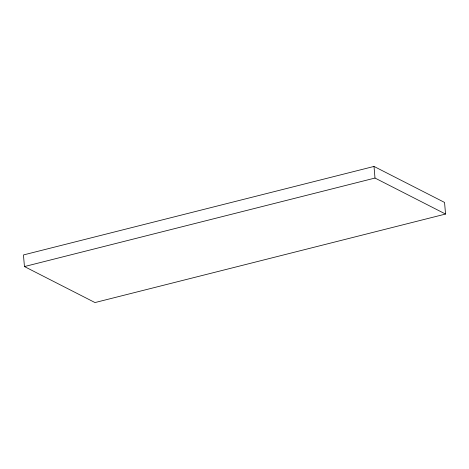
<?xml version="1.0" encoding="UTF-8"?>
<svg xmlns="http://www.w3.org/2000/svg" width="469" height="469" viewBox="0 0 469 469"><rect width="100%" height="100%" fill="white"/><g stroke="black" fill="none" stroke-linecap="round" stroke-linejoin="round"><path stroke-width="0.7" d="M374.004 166.436L23.45 254.948L24.447 266.562L94.996 302.564L445.55 214.052L444.553 202.438L374.004 166.436L375.001 178.05L445.55 214.052M24.447 266.562L375.001 178.05"/></g></svg>
